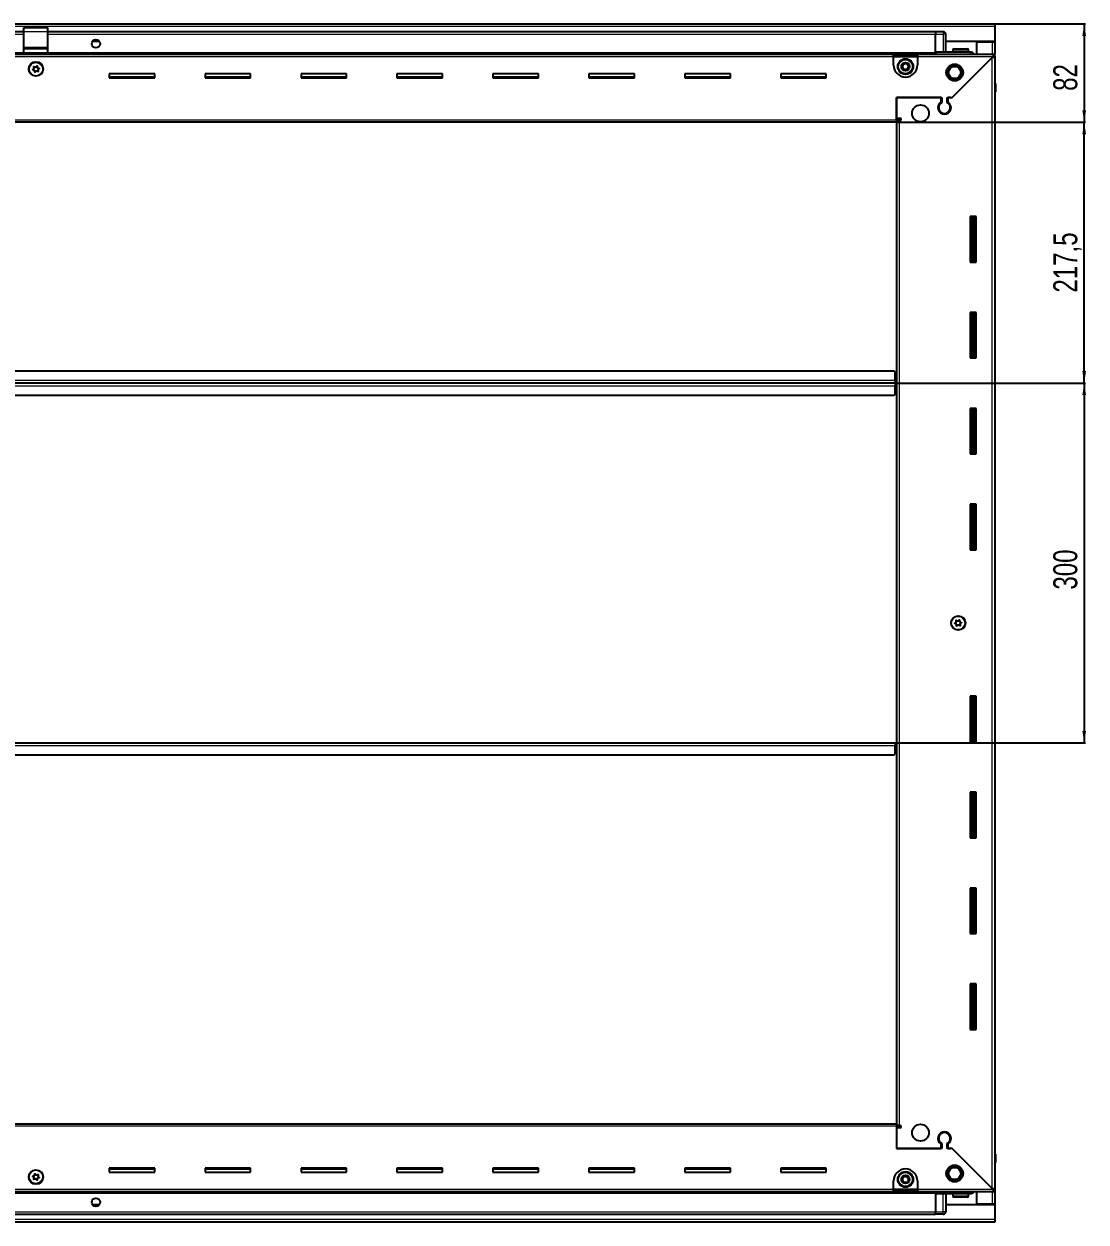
# Model space of a CAD drawing. Header units: millimetres. Extents: x 1132 to 6626, y -894 to 2183.
# Drawn here: x 5741 to 6626, y 948 to 1947 of the extents above; entities that cross this region are included whole.
import ezdxf

# ---------------------------------------------------------------- set-up
doc = ezdxf.new("R2010")
doc.units = ezdxf.units.MM
doc.layers.add('FORMAT', color=7, linetype='Continuous')
doc.styles.add('SLDTEXTSTYLE0', font='TXT', dxfattribs={"width": 0.75})
doc.dimstyles.new('SLDDIMSTYLE0', dxfattribs={"dimtxt": 20, "dimasz": 10, "dimexe": 0, "dimexo": 0.0625, "dimgap": 5, "dimtad": 2, "dimdec": 1, "dimrnd": 1e-09, "dimzin": 12, "dimdsep": 46, "dimtxsty": 'SLDTEXTSTYLE0', "dimsah": 1, "dimcen": 0.09, "dimadec": 0, "dimazin": 3, "dimtfac": 1, "dimtofl": 0, "dimtmove": 0, "dimatfit": 3, "dimfxl": 0, "dimfrac": 2, "dimtolj": 1, "dimtzin": 12, "dimarcsym": 0})

# ---------------------------------------------------------------- blocks, each defined once
blk = doc.blocks.new('_D_7')
at = {"layer": 'FORMAT'}
for p, q in [((6550.11, 1946.6), (6625.6, 1946.6)), ((6624.6, 1946.6), (6624.6, 1864.6)), ((6468.11, 1864.6), (6625.6, 1864.6))]:
    blk.add_line(p, q, dxfattribs=at)
for points in [[(6624.6, 1946.6), (6623.06, 1936.6), (6626.14, 1936.6)], [(6624.6, 1864.6), (6626.14, 1874.6), (6623.06, 1874.6)]]:
    blk.add_solid(points, dxfattribs=at)
at = {"layer": 'FORMAT', "insert": (6598.82, 1890.83), "char_height": 20, "attachment_point": 1, "rotation": 90, "style": 'SLDTEXTSTYLE0'}
blk.add_mtext('82', dxfattribs=at)
blk = doc.blocks.new('_D_8')
at = {"layer": 'FORMAT'}
for p, q in [((6468.11, 1864.6), (6625.6, 1864.6)), ((6624.6, 1647.1), (6624.6, 1864.6)), ((6467.11, 1647.1), (6625.6, 1647.1))]:
    blk.add_line(p, q, dxfattribs=at)
for points in [[(6624.6, 1864.6), (6623.06, 1854.6), (6626.14, 1854.6)], [(6624.6, 1647.1), (6626.14, 1657.1), (6623.06, 1657.1)]]:
    blk.add_solid(points, dxfattribs=at)
at = {"layer": 'FORMAT', "insert": (6598.82, 1722.6), "char_height": 20, "attachment_point": 1, "rotation": 90, "style": 'SLDTEXTSTYLE0'}
blk.add_mtext('217,5', dxfattribs=at)
blk = doc.blocks.new('_D_9')
at = {"layer": 'FORMAT'}
for p, q in [((6467.11, 1647.1), (6625.6, 1647.1)), ((6624.6, 1647.1), (6624.6, 1347.1)), ((6467.11, 1347.1), (6625.6, 1347.1))]:
    blk.add_line(p, q, dxfattribs=at)
for points in [[(6624.6, 1647.1), (6623.06, 1637.1), (6626.14, 1637.1)], [(6624.6, 1347.1), (6626.14, 1357.1), (6623.06, 1357.1)]]:
    blk.add_solid(points, dxfattribs=at)
at = {"layer": 'FORMAT', "insert": (6598.82, 1474.94), "char_height": 20, "attachment_point": 1, "rotation": 90, "style": 'SLDTEXTSTYLE0'}
blk.add_mtext('300', dxfattribs=at)

msp = doc.modelspace()

# ---------------------------------------------------------------- linework, layer by layer
at = {"color": 7, "linetype": 'Continuous', "lineweight": 25}
for p, q in [((4951.1, 1946.6), (6550.1, 1946.6)), ((5740.6, 1939.95), (5000.6, 1939.95)), ((5740.6, 1943.6), (5760.6, 1943.6)), ((5740.6, 1940.34), (5740.6, 1943.6)), ((5740.6, 1927.19), (5740.6, 1940.34)), ((5760.6, 1940.34), (5760.6, 1943.6)), ((5760.6, 1927.19), (5760.6, 1940.34)), ((6500.6, 1939.95), (5760.6, 1939.95)), ((6500.6, 1940.1), (6500.6, 1940.1)), ((6507.1, 1940.1), (6500.6, 1940.1)), ((6507.1, 1940.1), (6500.6, 1940.1)), ((6500.6, 1940.1), (6500.6, 1938.1)), ((6500.6, 1923.1), (6500.6, 1938.1)), ((6509.1, 1938.1), (6509.1, 1938.1)), ((6509.1, 1923.1), (6509.1, 1938.1)), ((6550.1, 1946.6), (6550.1, 1944.5)), ((6550.1, 1944.5), (6550.1, 1932.1)), ((5803.47, 1932.1), (5797.73, 1932.1)), ((6550.1, 1932.1), (6509.1, 1932.1)), ((6535.1, 1921.35), (6535.1, 1931.6)), ((6535.1, 1931.6), (6548, 1931.6)), ((6548, 1931.6), (6550.1, 1931.6)), ((6548.6, 1931.6), (6548.6, 1932.1)), ((6550.1, 1931.6), (6550.1, 1932.1)), ((6550.1, 1931.6), (6550.1, 1921.35)), ((5000.6, 1921.95), (6500.6, 1921.95)), ((5035.6, 1921.35), (6465.6, 1921.35)), ((5740.6, 1926.1), (5740.6, 1927.19)), ((5740.6, 1926.1), (5760.6, 1926.1)), ((5740.6, 1922.6), (5740.6, 1926.1)), ((5740.6, 1922.6), (5760.6, 1922.6)), ((5744.6, 1922.6), (5744.6, 1921.95)), ((5747.1, 1921.95), (5747.1, 1922.6)), ((5754.1, 1921.95), (5754.1, 1922.6)), ((5756.6, 1921.95), (5756.6, 1922.6)), ((5760.6, 1926.1), (5760.6, 1927.19)), ((5760.6, 1922.6), (5760.6, 1926.1)), ((6465.6, 1919.25), (6465.6, 1921.35)), ((6465.6, 1921.35), (6485.6, 1921.35)), ((6465.6, 1919.85), (6485.6, 1919.85)), ((6465.6, 1912.35), (6465.6, 1919.25)), ((6485.6, 1921.35), (6549.1, 1921.35)), ((6485.6, 1921.35), (6485.6, 1919.25)), ((6485.6, 1919.25), (6485.6, 1912.35)), ((6500.6, 1923.1), (6500.6, 1922.6)), ((6529.6, 1923.1), (6500.6, 1923.1)), ((6548, 1918.75), (6513.9, 1884.65)), ((6514.6, 1885.35), (6548.5, 1919.25)), ((6515.1, 1925), (6515.1, 1923.1)), ((6515.9, 1925.8), (6527.3, 1925.8)), ((6528.1, 1923.1), (6528.1, 1925)), ((6548.6, 1919.35), (6550.1, 1919.35)), ((6549.1, 1919.85), (6549.1, 1921.35)), ((6549.1, 1921.35), (6550.1, 1921.35)), ((6549.1, 1919.85), (6550.1, 1919.85)), ((6550.1, 1919.85), (6550.1, 1921.35)), ((6550.1, 1919.85), (6550.1, 1919.35)), ((6550.1, 1919.35), (6550.1, 974.85)), ((5849.6, 1905.1), (5811.6, 1905.1)), ((5811.6, 1905.1), (5811.6, 1901.6)), ((5849.6, 1902.35), (5811.6, 1902.35)), ((5811.6, 1901.6), (5849.6, 1901.6)), ((5849.6, 1901.6), (5849.6, 1905.1)), ((5929.6, 1905.1), (5891.6, 1905.1)), ((5891.6, 1905.1), (5891.6, 1901.6)), ((5929.6, 1902.35), (5891.6, 1902.35)), ((5891.6, 1901.6), (5929.6, 1901.6)), ((5929.6, 1901.6), (5929.6, 1905.1)), ((6009.6, 1905.1), (5971.6, 1905.1)), ((5971.6, 1905.1), (5971.6, 1901.6)), ((6009.6, 1902.35), (5971.6, 1902.35)), ((5971.6, 1901.6), (6009.6, 1901.6)), ((6009.6, 1901.6), (6009.6, 1905.1)), ((6089.6, 1905.1), (6051.6, 1905.1)), ((6051.6, 1905.1), (6051.6, 1901.6)), ((6089.6, 1902.35), (6051.6, 1902.35)), ((6051.6, 1901.6), (6089.6, 1901.6)), ((6089.6, 1901.6), (6089.6, 1905.1)), ((6169.6, 1905.1), (6131.6, 1905.1)), ((6131.6, 1905.1), (6131.6, 1901.6)), ((6169.6, 1902.35), (6131.6, 1902.35)), ((6131.6, 1901.6), (6169.6, 1901.6)), ((6169.6, 1901.6), (6169.6, 1905.1)), ((6249.6, 1905.1), (6211.6, 1905.1)), ((6211.6, 1905.1), (6211.6, 1901.6)), ((6249.6, 1902.35), (6211.6, 1902.35)), ((6211.6, 1901.6), (6249.6, 1901.6)), ((6249.6, 1901.6), (6249.6, 1905.1)), ((6329.6, 1905.1), (6291.6, 1905.1)), ((6291.6, 1905.1), (6291.6, 1901.6)), ((6329.6, 1902.35), (6291.6, 1902.35)), ((6291.6, 1901.6), (6329.6, 1901.6)), ((6329.6, 1901.6), (6329.6, 1905.1)), ((6409.6, 1905.1), (6371.6, 1905.1)), ((6371.6, 1905.1), (6371.6, 1901.6)), ((6409.6, 1902.35), (6371.6, 1902.35)), ((6371.6, 1901.6), (6409.6, 1901.6)), ((6409.6, 1901.6), (6409.6, 1905.1)), ((6550.1, 1897.93), (6550.1, 1897.93)), ((6550.1, 1890.1), (6550.6, 1890.1)), ((6550.45, 1004.1), (6550.45, 1890.1)), ((6550.6, 1896.6), (6550.6, 1890.1)), ((6550.6, 1890.1), (6550.6, 1896.6)), ((6550.6, 1890.1), (6550.6, 1890.1)), ((6550.6, 1890.1), (6550.6, 1890.1)), ((6468.1, 1885.35), (6505.8, 1885.35)), ((6468.1, 1866.7), (6468.1, 1885.35)), ((6468.1, 1885.35), (6468.1, 1868.1)), ((6505.1, 1885.35), (6468.1, 1885.35)), ((6505.1, 1885.35), (6505.1, 1881.46)), ((6505.8, 1885.35), (6505.8, 1881.07)), ((6510.4, 1885.35), (6514.6, 1885.35)), ((6510.4, 1881.07), (6510.4, 1885.35)), ((6513.2, 1885.35), (6511.1, 1885.35)), ((6511.1, 1881.46), (6511.1, 1885.35)), ((6513.9, 1884.65), (6513.2, 1885.35)), ((6510.1, 1872.49), (6510.1, 1871.73)), ((6468.1, 1864.6), (5033.1, 1864.6)), ((6468.1, 1868.1), (6470.95, 1868.1)), ((6470.1, 1867.1), (6468.1, 1867.1)), ((6468.1, 1866.7), (6468.1, 1864.6)), ((6468.1, 1866.1), (6470.2, 1866.1)), ((6468.1, 1864.6), (6468.1, 1029.6)), ((6470.1, 1866.1), (6470.1, 1867.1)), ((6470.95, 1866.1), (6470.2, 1866.1)), ((6529.6, 1786.1), (6529.6, 1748.1)), ((6534.6, 1786.1), (6529.6, 1786.1)), ((6530.62, 1786.1), (6530.62, 1748.1)), ((6530.66, 1786.1), (6530.66, 1748.1)), ((6532.45, 1786.1), (6532.45, 1748.1)), ((6534.6, 1748.1), (6534.6, 1786.1)), ((6529.6, 1748.1), (6534.6, 1748.1)), ((6529.6, 1706.1), (6529.6, 1668.1)), ((6534.6, 1706.1), (6529.6, 1706.1)), ((6530.62, 1706.1), (6530.62, 1668.1)), ((6530.66, 1706.1), (6530.66, 1668.1)), ((6532.45, 1706.1), (6532.45, 1668.1)), ((6534.6, 1668.1), (6534.6, 1706.1)), ((6529.6, 1668.1), (6534.6, 1668.1)), ((6466.1, 1657.1), (5035.1, 1657.1)), ((6467.1, 1656.1), (6466.1, 1657.1)), ((6467.1, 1649.2), (6467.1, 1656.1)), ((6467.35, 1649.95), (6467.1, 1649.95)), ((6467.1, 1649.2), (6467.1, 1647.1)), ((6467.35, 1647.1), (6467.35, 1649.95)), ((6467.1, 1647.1), (5034.1, 1647.1)), ((6467.1, 1647.1), (6467.1, 1645)), ((6467.1, 1638.1), (6467.1, 1645)), ((6467.1, 1644.25), (6467.35, 1644.25)), ((6467.35, 1644.25), (6467.35, 1647.1)), ((6468.1, 1647.1), (6467.35, 1647.1)), ((5035.1, 1637.1), (6466.1, 1637.1)), ((6466.1, 1637.1), (6467.1, 1638.1)), ((6529.6, 1626.1), (6529.6, 1588.1)), ((6534.6, 1626.1), (6529.6, 1626.1)), ((6530.62, 1626.1), (6530.62, 1588.1)), ((6530.66, 1626.1), (6530.66, 1588.1)), ((6532.45, 1626.1), (6532.45, 1588.1)), ((6534.6, 1588.1), (6534.6, 1626.1)), ((6529.6, 1588.1), (6534.6, 1588.1)), ((6529.6, 1546.1), (6529.6, 1508.1)), ((6534.6, 1546.1), (6529.6, 1546.1)), ((6530.62, 1546.1), (6530.62, 1508.1)), ((6530.66, 1546.1), (6530.66, 1508.1)), ((6532.45, 1546.1), (6532.45, 1508.1)), ((6534.6, 1508.1), (6534.6, 1546.1)), ((6529.6, 1508.1), (6534.6, 1508.1)), ((6529.6, 1386.1), (6529.6, 1348.1)), ((6534.6, 1386.1), (6529.6, 1386.1)), ((6530.62, 1386.1), (6530.62, 1348.1)), ((6530.66, 1386.1), (6530.66, 1348.1)), ((6532.45, 1386.1), (6532.45, 1348.1)), ((6534.6, 1348.1), (6534.6, 1386.1)), ((5034.1, 1347.1), (6467.1, 1347.1)), ((6467.1, 1347.1), (6467.1, 1345)), ((6467.1, 1338.1), (6467.1, 1345)), ((6467.1, 1344.25), (6467.35, 1344.25)), ((6467.35, 1344.25), (6467.35, 1347.1)), ((6467.35, 1347.1), (6468.1, 1347.1)), ((6529.6, 1348.1), (6534.6, 1348.1)), ((5035.1, 1337.1), (6466.1, 1337.1)), ((6466.1, 1337.1), (6467.1, 1338.1)), ((6529.6, 1306.1), (6529.6, 1268.1)), ((6534.6, 1306.1), (6529.6, 1306.1)), ((6530.62, 1306.1), (6530.62, 1268.1)), ((6530.66, 1306.1), (6530.66, 1268.1)), ((6532.45, 1306.1), (6532.45, 1268.1)), ((6534.6, 1268.1), (6534.6, 1306.1)), ((6529.6, 1268.1), (6534.6, 1268.1)), ((6529.6, 1226.1), (6529.6, 1188.1)), ((6534.6, 1226.1), (6529.6, 1226.1)), ((6530.62, 1226.1), (6530.62, 1188.1)), ((6530.66, 1226.1), (6530.66, 1188.1)), ((6532.45, 1226.1), (6532.45, 1188.1)), ((6534.6, 1188.1), (6534.6, 1226.1)), ((6529.6, 1188.1), (6534.6, 1188.1)), ((6529.6, 1146.1), (6529.6, 1108.1)), ((6534.6, 1146.1), (6529.6, 1146.1)), ((6530.62, 1146.1), (6530.62, 1108.1)), ((6530.66, 1146.1), (6530.66, 1108.1)), ((6532.45, 1146.1), (6532.45, 1108.1)), ((6534.6, 1108.1), (6534.6, 1146.1)), ((6529.6, 1108.1), (6534.6, 1108.1)), ((5033.1, 1029.6), (6468.1, 1029.6)), ((6468.1, 1029.6), (6468.1, 1027.5)), ((6470.2, 1028.1), (6468.1, 1028.1)), ((6468.1, 1027.5), (6468.1, 1008.85)), ((6468.1, 1027.1), (6470.1, 1027.1)), ((6468.1, 1026.1), (6468.1, 1008.85)), ((6470.95, 1026.1), (6468.1, 1026.1)), ((6470.1, 1027.1), (6470.1, 1028.1)), ((6470.2, 1028.1), (6470.95, 1028.1)), ((6510.1, 1022.48), (6510.1, 1021.72)), ((6505.1, 1012.74), (6505.1, 1008.85)), ((6505.8, 1013.14), (6505.8, 1008.85)), ((6510.4, 1008.85), (6510.4, 1013.14)), ((6511.1, 1008.85), (6511.1, 1012.74)), ((6513.2, 1008.85), (6513.9, 1009.55)), ((6513.9, 1009.55), (6548, 975.45)), ((6505.8, 1008.85), (6468.1, 1008.85)), ((6468.1, 1008.85), (6505.1, 1008.85)), ((6514.6, 1008.85), (6510.4, 1008.85)), ((6511.1, 1008.85), (6513.2, 1008.85)), ((6548.5, 974.95), (6514.6, 1008.85)), ((6550.1, 1004.1), (6550.6, 1004.1)), ((6550.6, 1004.1), (6550.6, 1004.1)), ((6550.6, 997.6), (6550.6, 1004.1)), ((6550.6, 1004.1), (6550.6, 997.6)), ((5849.6, 992.6), (5811.6, 992.6)), ((5811.6, 992.6), (5811.6, 989.1)), ((5811.6, 991.85), (5849.6, 991.85)), ((5811.6, 989.1), (5849.6, 989.1)), ((5849.6, 989.1), (5849.6, 992.6)), ((5929.6, 992.6), (5891.6, 992.6)), ((5891.6, 992.6), (5891.6, 989.1)), ((5891.6, 991.85), (5929.6, 991.85)), ((5891.6, 989.1), (5929.6, 989.1)), ((5929.6, 989.1), (5929.6, 992.6)), ((6009.6, 992.6), (5971.6, 992.6)), ((5971.6, 992.6), (5971.6, 989.1)), ((5971.6, 991.85), (6009.6, 991.85)), ((5971.6, 989.1), (6009.6, 989.1)), ((6009.6, 989.1), (6009.6, 992.6)), ((6089.6, 992.6), (6051.6, 992.6)), ((6051.6, 992.6), (6051.6, 989.1)), ((6051.6, 991.85), (6089.6, 991.85)), ((6051.6, 989.1), (6089.6, 989.1)), ((6089.6, 989.1), (6089.6, 992.6)), ((6169.6, 992.6), (6131.6, 992.6)), ((6131.6, 992.6), (6131.6, 989.1)), ((6131.6, 991.85), (6169.6, 991.85)), ((6131.6, 989.1), (6169.6, 989.1)), ((6169.6, 989.1), (6169.6, 992.6)), ((6249.6, 992.6), (6211.6, 992.6)), ((6211.6, 992.6), (6211.6, 989.1)), ((6211.6, 991.85), (6249.6, 991.85)), ((6211.6, 989.1), (6249.6, 989.1)), ((6249.6, 989.1), (6249.6, 992.6)), ((6329.6, 992.6), (6291.6, 992.6)), ((6291.6, 992.6), (6291.6, 989.1)), ((6291.6, 991.85), (6329.6, 991.85)), ((6291.6, 989.1), (6329.6, 989.1)), ((6329.6, 989.1), (6329.6, 992.6)), ((6409.6, 992.6), (6371.6, 992.6)), ((6371.6, 992.6), (6371.6, 989.1)), ((6371.6, 991.85), (6409.6, 991.85)), ((6371.6, 989.1), (6409.6, 989.1)), ((6409.6, 989.1), (6409.6, 992.6)), ((6465.6, 974.95), (6465.6, 981.85)), ((6485.6, 981.85), (6485.6, 974.95)), ((6500.6, 972.25), (5000.6, 972.25)), ((6465.6, 972.85), (5035.6, 972.85)), ((6465.6, 972.85), (6465.6, 974.95)), ((6485.6, 974.35), (6465.6, 974.35)), ((6485.6, 972.85), (6465.6, 972.85)), ((6485.6, 974.95), (6485.6, 972.85)), ((6549.1, 972.85), (6485.6, 972.85)), ((6500.6, 971.1), (6500.6, 971.6)), ((6529.6, 971.1), (6500.6, 971.1)), ((6500.6, 971.1), (6500.6, 956.1)), ((6509.1, 971.1), (6509.1, 956.1)), ((6515.1, 971.1), (6515.1, 969.2)), ((6528.1, 969.2), (6528.1, 971.1)), ((6535.1, 962.6), (6535.1, 972.85)), ((6548.6, 974.85), (6550.1, 974.85)), ((6549.1, 974.35), (6549.1, 972.85)), ((6550.1, 974.35), (6549.1, 974.35)), ((6550.1, 972.85), (6549.1, 972.85)), ((6550.1, 974.85), (6550.1, 974.35)), ((6550.1, 974.35), (6550.1, 972.85)), ((6550.1, 972.85), (6550.1, 962.6)), ((5797.73, 962.1), (5803.47, 962.1)), ((6509.1, 962.1), (6550.1, 962.1)), ((6522.89, 968.4), (6515.9, 968.4)), ((6527.3, 968.4), (6522.89, 968.4)), ((6548, 962.6), (6535.1, 962.6)), ((6550.1, 962.6), (6548, 962.6)), ((6548.6, 962.1), (6548.6, 962.6)), ((6550.1, 962.1), (6550.1, 962.6)), ((6550.1, 962.1), (6550.1, 949.7)), ((5000.6, 954.25), (6500.6, 954.25)), ((6500.6, 954.1), (6500.6, 956.1)), ((6507.1, 954.1), (6500.6, 954.1)), ((6500.6, 954.1), (6500.6, 954.1)), ((6500.6, 954.1), (6500.6, 954.1)), ((6507.1, 954.1), (6500.6, 954.1)), ((6508.42, 954.6), (6508.42, 954.6)), ((6550.1, 949.7), (6550.1, 947.6)), ((6550.1, 947.6), (4951.1, 947.6))]:
    msp.add_line(p, q, dxfattribs=at)
at = {"color": 8, "linetype": 'Continuous', "lineweight": 18}
for p, q in [((6550.1, 1944.5), (4951.1, 1944.5)), ((5740.6, 1940.34), (5760.6, 1940.34)), ((6500.6, 1938.1), (6507.1, 1938.1)), ((6507.1, 1940.1), (6507.1, 1938.1)), ((6509.1, 1938.1), (6507.1, 1938.1)), ((6507.1, 1938.1), (6507.1, 1923.1)), ((5740.6, 1937.95), (5000.6, 1937.95)), ((6500.6, 1937.95), (5760.6, 1937.95)), ((6548, 1932.1), (6548, 1931.6)), ((6548, 1931.6), (6548, 1921.35)), ((5740.6, 1922.6), (5000.6, 1922.6)), ((6500.6, 1921.37), (5000.6, 1921.37)), ((6465.6, 1919.25), (5035.6, 1919.25)), ((5740.6, 1927.19), (5760.6, 1927.19)), ((5746.6, 1921.95), (5746.6, 1922.6)), ((5754.6, 1921.95), (5754.6, 1922.6)), ((6500.6, 1922.6), (5760.6, 1922.6)), ((6465.6, 1919.25), (6485.6, 1919.25)), ((6548.5, 1919.25), (6485.6, 1919.25)), ((6515.1, 1925), (6528.1, 1925)), ((6548, 975.45), (6548, 1918.75)), ((6550.1, 1896.6), (6550.6, 1896.6)), ((5033.1, 1866.7), (6468.1, 1866.7)), ((6470.2, 1866.1), (6470.2, 1028.1)), ((6531.86, 1748.1), (6531.86, 1786.1)), ((6533.1, 1748.1), (6533.1, 1786.1)), ((6531.86, 1668.1), (6531.86, 1706.1)), ((6533.1, 1668.1), (6533.1, 1706.1)), ((6467.1, 1649.2), (5034.1, 1649.2)), ((5034.1, 1645), (6467.1, 1645)), ((6531.86, 1588.1), (6531.86, 1626.1)), ((6533.1, 1588.1), (6533.1, 1626.1)), ((6531.86, 1508.1), (6531.86, 1546.1)), ((6533.1, 1508.1), (6533.1, 1546.1)), ((6531.86, 1348.1), (6531.86, 1386.1)), ((6533.1, 1348.1), (6533.1, 1386.1)), ((5034.1, 1345), (6467.1, 1345)), ((6531.86, 1268.1), (6531.86, 1306.1)), ((6533.1, 1268.1), (6533.1, 1306.1)), ((6531.86, 1188.1), (6531.86, 1226.1)), ((6533.1, 1188.1), (6533.1, 1226.1)), ((6531.86, 1108.1), (6531.86, 1146.1)), ((6533.1, 1108.1), (6533.1, 1146.1)), ((6468.1, 1027.5), (5033.1, 1027.5)), ((6550.1, 997.6), (6550.6, 997.6)), ((5000.6, 972.84), (6500.6, 972.84)), ((5000.6, 971.6), (6500.6, 971.6)), ((5035.6, 974.95), (6465.6, 974.95)), ((6485.6, 974.95), (6465.6, 974.95)), ((6485.6, 974.95), (6548.5, 974.95)), ((6507.1, 956.1), (6507.1, 971.1)), ((6523.07, 969.2), (6515.1, 969.2)), ((6528.1, 969.2), (6523.07, 969.2)), ((6548, 972.85), (6548, 962.6)), ((6548, 962.6), (6548, 962.1)), ((6550.1, 949.7), (4951.1, 949.7)), ((5000.6, 956.25), (6500.6, 956.25)), ((6500.6, 956.1), (6507.1, 956.1)), ((6509.1, 956.1), (6507.1, 956.1)), ((6507.1, 954.1), (6507.1, 956.1))]:
    msp.add_line(p, q, dxfattribs=at)
at = {"color": 7, "linetype": 'Continuous', "lineweight": 25}
for centre, radius in [((5800.6, 1930.1), 3.5), ((5750.6, 1909.1), 6), ((5750.6, 1908.95), 5.79), ((5750.6, 1908.95), 1.85), ((6475.6, 1911.1), 6.5), ((6475.6, 1911.1), 3.46), ((6516.6, 1906.1), 7), ((6516.6, 1906.1), 6.02), ((6516.6, 1906.1), 5.1), ((6488.1, 1872.1), 7), ((6519.6, 1447.1), 6), ((6519.45, 1447.1), 5.79), ((6519.45, 1447.1), 1.85), ((6488.1, 1022.1), 7), ((5750.6, 985.1), 6), ((5750.6, 985.25), 5.79), ((6475.6, 983.1), 6.5), ((6516.6, 988.1), 7), ((6516.6, 988.1), 6.03), ((6516.6, 988.1), 5.1), ((5750.6, 985.25), 1.85), ((6475.6, 983.1), 3.46), ((5800.6, 964.1), 3.5)]:
    msp.add_circle(centre, radius, dxfattribs=at)
at = {"color": 8, "linetype": 'Continuous', "lineweight": 18}
for centre in [(6475.6, 1911.1), (6475.6, 983.1)]:
    msp.add_circle(centre, 5.7, dxfattribs=at)
at = {"color": 7, "linetype": 'Continuous', "lineweight": 25}
for centre, radius, start, end in [((6507.1, 1938.1), 2, 0, 90), ((6509.3, 1923.3), 0.2, 180, 270), ((6515.9, 1925), 0.8, 90, 180), ((6527.3, 1925), 0.8, 0, 90), ((6475.6, 1912.35), 10, 180, 270), ((6475.6, 1911.1), 2.5, 160.11158, 220.11158), ((6475.6, 1911.1), 2.5, 100.11158, 160.11158), ((6475.6, 1911.1), 2.5, 220.11158, 280.11158), ((6475.6, 1911.1), 2.5, 40.11158, 100.11158), ((6475.6, 1912.35), 10, 270, 0), ((6475.6, 1911.1), 2.5, 280.11158, 340.11158), ((6475.6, 1911.1), 2.5, 340.11158, 40.11158), ((6548.6, 1896.6), 2, 0, 41.40962), ((6508.1, 1876.85), 5.5, 123.05573, 56.94427), ((6508.1, 1876.85), 4.8, 118.63099, 61.36901), ((6470.95, 1867.1), 1, 270, 90), ((6470.95, 1027.1), 1, 270, 90), ((6508.1, 1017.35), 5.5, 303.05573, 236.94427), ((6508.1, 1017.35), 4.8, 298.63099, 241.36901), ((6475.6, 981.85), 10, 90, 180), ((6475.6, 981.85), 10, 0, 90), ((6548.6, 997.6), 2, 318.59038, 0), ((6475.6, 983.1), 2.5, 147.04236, 207.04236), ((6475.6, 983.1), 2.5, 207.04236, 267.04236), ((6475.6, 983.1), 2.5, 87.04236, 147.04236), ((6475.6, 983.1), 2.5, 267.04236, 327.04236), ((6475.6, 983.1), 2.5, 27.04236, 87.04236), ((6475.6, 983.1), 2.5, 327.04236, 27.04236), ((6509.3, 970.9), 0.2, 90, 180), ((6515.9, 969.2), 0.8, 180, 270), ((6527.3, 969.2), 0.8, 270, 360), ((6507.1, 956.1), 2, 270, 0), ((6507.1, 956.1), 2, 270, 288.58003), ((6507.1, 956.1), 2, 303.94202, 311.40962)]:
    msp.add_arc(centre, radius, start, end, dxfattribs=at)
for points, knots in [([(6500.6, 1923.1), (6500.6, 1923.07), (6500.6, 1922.99), (6500.6, 1922.37), (6500.6, 1921.79), (6500.6, 1921.4), (6500.6, 1921.37)], [0, 0, 0, 0, 0.3242788, 0.6485576, 0.9728365, 1, 1, 1, 1]), ([(6532.81, 1921.35), (6532.69, 1921.55), (6532.31, 1922.2), (6531.15, 1922.91), (6530.12, 1923.04), (6529.6, 1923.1)], [0, 0, 0, 0, 0.18225, 0.591125, 1, 1, 1, 1]), ([(6548, 1918.75), (6548.25, 1918.8), (6548.75, 1918.89), (6549.39, 1919.02), (6549.85, 1919.15), (6550.07, 1919.27), (6550.09, 1919.33), (6550.1, 1919.35)], [0, 0, 0, 0, 0.2302553, 0.4485219, 0.6667858, 0.8850496, 1, 1, 1, 1]), ([(6549.1, 1921.35), (6549.05, 1921.33), (6548.96, 1921.28), (6548.83, 1920.88), (6548.7, 1920.32), (6548.59, 1919.75), (6548.52, 1919.38), (6548.5, 1919.25)], [0, 0, 0, 0, 0.230255, 0.448522, 0.666786, 0.88505, 1, 1, 1, 1]), ([(5748.71, 1911.03), (5748.71, 1911.02), (5748.69, 1910.99), (5748.68, 1910.94), (5748.69, 1910.79), (5748.79, 1910.42), (5748.93, 1909.89), (5748.76, 1909.28), (5748.4, 1908.91), (5748.1, 1908.66), (5747.92, 1908.5), (5747.87, 1908.42), (5747.86, 1908.38), (5747.86, 1908.35), (5747.88, 1908.32), (5747.93, 1908.27), (5748.18, 1908.18), (5748.65, 1908.07), (5749.29, 1907.76), (5749.54, 1907.09), (5749.6, 1906.62), (5749.67, 1906.36), (5749.71, 1906.31), (5749.74, 1906.29), (5749.77, 1906.28), (5749.81, 1906.29), (5749.84, 1906.3), (5749.91, 1906.35), (5750.08, 1906.5), (5750.35, 1906.77), (5750.76, 1907.09), (5751.38, 1907.2), (5751.89, 1907.01), (5752.25, 1906.88), (5752.4, 1906.86), (5752.46, 1906.87), (5752.49, 1906.88), (5752.51, 1906.92), (5752.52, 1906.97), (5752.51, 1907.12), (5752.41, 1907.49), (5752.27, 1908.01), (5752.44, 1908.62), (5752.8, 1909), (5753.1, 1909.25), (5753.28, 1909.41), (5753.33, 1909.49), (5753.34, 1909.53), (5753.33, 1909.56), (5753.32, 1909.59), (5753.26, 1909.63), (5753.02, 1909.73), (5752.55, 1909.84), (5751.91, 1910.15), (5751.66, 1910.81), (5751.6, 1911.29), (5751.53, 1911.54), (5751.49, 1911.6), (5751.46, 1911.62), (5751.43, 1911.63), (5751.39, 1911.62), (5751.35, 1911.6), (5751.28, 1911.56), (5751.12, 1911.41), (5750.85, 1911.14), (5750.44, 1910.82), (5749.82, 1910.71), (5749.31, 1910.89), (5748.94, 1911.03), (5748.8, 1911.05), (5748.74, 1911.04), (5748.72, 1911.03), (5748.71, 1911.03)], [0, 0, 0, 0, 0.002009, 0.00442, 0.009365, 0.025528, 0.067705, 0.095786, 0.124646, 0.150342, 0.160519, 0.163394, 0.165697, 0.167245, 0.168874, 0.17077, 0.178606, 0.211994, 0.249994, 0.287995, 0.321383, 0.329219, 0.331115, 0.332744, 0.334292, 0.336217, 0.338535, 0.341318, 0.349662, 0.375358, 0.404217, 0.432298, 0.474475, 0.490639, 0.496669, 0.49844, 0.5, 0.502009, 0.50442, 0.509365, 0.525528, 0.567705, 0.595786, 0.624646, 0.650342, 0.660519, 0.663394, 0.665697, 0.667245, 0.668874, 0.67077, 0.678606, 0.711994, 0.749994, 0.787995, 0.821383, 0.829219, 0.831115, 0.832744, 0.834292, 0.836217, 0.838535, 0.841318, 0.849662, 0.875358, 0.904217, 0.932298, 0.974475, 0.990639, 0.996669, 0.99844, 1, 1, 1, 1]), ([(6472.76, 1910.6), (6472.8, 1910.72), (6473, 1911.28), (6473.34, 1912.21), (6473.62, 1912.99), (6473.74, 1913.31)], [0, 0, 0, 0, 0.133125, 0.637099, 1, 1, 1, 1]), ([(6474.62, 1908.39), (6474.28, 1908.78), (6473.66, 1909.52), (6473.05, 1910.26), (6472.76, 1910.6)], [0, 0, 0, 0, 0.5346859, 1, 1, 1, 1]), ([(6473.74, 1913.31), (6474.25, 1913.4), (6475.2, 1913.57), (6476.14, 1913.74), (6476.58, 1913.82)], [0, 0, 0, 0, 0.534686, 1, 1, 1, 1]), ([(6477.46, 1908.9), (6476.95, 1908.81), (6476, 1908.64), (6475.06, 1908.47), (6474.62, 1908.39)], [0, 0, 0, 0, 0.534686, 1, 1, 1, 1]), ([(6476.58, 1913.82), (6476.91, 1913.42), (6477.54, 1912.69), (6478.15, 1911.95), (6478.44, 1911.61)], [0, 0, 0, 0, 0.534686, 1, 1, 1, 1]), ([(6478.44, 1911.61), (6478.32, 1911.29), (6478.04, 1910.51), (6477.71, 1909.58), (6477.5, 1909.01), (6477.46, 1908.9)], [0, 0, 0, 0, 0.362901, 0.866875, 1, 1, 1, 1]), ([(6517.81, 1449.38), (6517.8, 1449.37), (6517.78, 1449.35), (6517.77, 1449.29), (6517.76, 1449.15), (6517.82, 1448.76), (6517.9, 1448.23), (6517.66, 1447.64), (6517.26, 1447.31), (6516.93, 1447.1), (6516.74, 1446.96), (6516.68, 1446.89), (6516.66, 1446.85), (6516.66, 1446.81), (6516.68, 1446.78), (6516.72, 1446.73), (6516.96, 1446.61), (6517.41, 1446.45), (6518.01, 1446.07), (6518.18, 1445.38), (6518.19, 1444.9), (6518.23, 1444.64), (6518.27, 1444.58), (6518.29, 1444.55), (6518.32, 1444.54), (6518.36, 1444.55), (6518.4, 1444.56), (6518.47, 1444.59), (6518.66, 1444.72), (6518.95, 1444.96), (6519.39, 1445.24), (6520.02, 1445.27), (6520.51, 1445.03), (6520.86, 1444.86), (6521, 1444.81), (6521.06, 1444.82), (6521.09, 1444.83), (6521.11, 1444.86), (6521.13, 1444.92), (6521.13, 1445.06), (6521.08, 1445.44), (6521, 1445.98), (6521.24, 1446.57), (6521.64, 1446.89), (6521.97, 1447.11), (6522.16, 1447.25), (6522.22, 1447.32), (6522.24, 1447.36), (6522.24, 1447.4), (6522.22, 1447.42), (6522.18, 1447.48), (6521.94, 1447.6), (6521.49, 1447.76), (6520.89, 1448.14), (6520.72, 1448.83), (6520.71, 1449.31), (6520.67, 1449.57), (6520.63, 1449.63), (6520.61, 1449.65), (6520.58, 1449.67), (6520.54, 1449.66), (6520.5, 1449.65), (6520.43, 1449.61), (6520.24, 1449.48), (6519.94, 1449.25), (6519.51, 1448.97), (6518.87, 1448.93), (6518.39, 1449.18), (6518.04, 1449.35), (6517.9, 1449.39), (6517.84, 1449.39), (6517.82, 1449.38), (6517.81, 1449.38)], [0, 0, 0, 0, 0.0020087, 0.00442, 0.0093647, 0.0255282, 0.0677053, 0.0957862, 0.1246456, 0.1503415, 0.1605194, 0.1633943, 0.1656965, 0.1672448, 0.1688741, 0.1707699, 0.1786058, 0.2119941, 0.2499945, 0.2879948, 0.3213831, 0.329219, 0.3311148, 0.3327441, 0.3342924, 0.3362166, 0.3385353, 0.3413178, 0.349662, 0.3753578, 0.4042173, 0.4322982, 0.4744753, 0.4906388, 0.4966691, 0.49844, 0.5, 0.5020087, 0.50442, 0.5093647, 0.5255282, 0.5677053, 0.5957862, 0.6246456, 0.6503415, 0.6605194, 0.6633943, 0.6656965, 0.6672448, 0.6688741, 0.6707699, 0.6786058, 0.7119941, 0.7499945, 0.7879948, 0.8213831, 0.829219, 0.8311148, 0.8327441, 0.8342924, 0.8362166, 0.8385353, 0.8413178, 0.849662, 0.8753578, 0.9042173, 0.9322982, 0.9744753, 0.9906388, 0.9966691, 0.99844, 1, 1, 1, 1]), ([(5748.71, 983.18), (5748.73, 983.18), (5748.75, 983.16), (5748.81, 983.16), (5748.95, 983.18), (5749.31, 983.32), (5749.82, 983.5), (5750.44, 983.39), (5750.85, 983.07), (5751.12, 982.79), (5751.3, 982.63), (5751.39, 982.59), (5751.43, 982.58), (5751.46, 982.59), (5751.49, 982.61), (5751.53, 982.66), (5751.6, 982.92), (5751.66, 983.39), (5751.91, 984.06), (5752.55, 984.37), (5753.02, 984.48), (5753.26, 984.57), (5753.32, 984.62), (5753.33, 984.65), (5753.34, 984.68), (5753.33, 984.71), (5753.31, 984.75), (5753.26, 984.82), (5753.09, 984.97), (5752.8, 985.21), (5752.44, 985.58), (5752.27, 986.19), (5752.41, 986.72), (5752.51, 987.1), (5752.52, 987.25), (5752.5, 987.3), (5752.48, 987.33), (5752.45, 987.35), (5752.39, 987.35), (5752.25, 987.33), (5751.89, 987.19), (5751.38, 987.01), (5750.76, 987.12), (5750.35, 987.44), (5750.07, 987.72), (5749.9, 987.88), (5749.81, 987.92), (5749.77, 987.93), (5749.74, 987.92), (5749.71, 987.9), (5749.67, 987.84), (5749.6, 987.59), (5749.54, 987.11), (5749.29, 986.45), (5748.65, 986.14), (5748.18, 986.03), (5747.93, 985.93), (5747.88, 985.89), (5747.86, 985.86), (5747.86, 985.83), (5747.87, 985.79), (5747.89, 985.76), (5747.94, 985.69), (5748.11, 985.54), (5748.4, 985.3), (5748.76, 984.92), (5748.93, 984.31), (5748.79, 983.79), (5748.69, 983.41), (5748.68, 983.26), (5748.69, 983.21), (5748.71, 983.19), (5748.71, 983.18)], [0, 0, 0, 0, 0.002009, 0.00442, 0.009365, 0.025528, 0.067705, 0.095786, 0.124646, 0.150342, 0.160519, 0.163394, 0.165697, 0.167245, 0.168874, 0.17077, 0.178606, 0.211994, 0.249994, 0.287995, 0.321383, 0.329219, 0.331115, 0.332744, 0.334292, 0.336217, 0.338535, 0.341318, 0.349662, 0.375358, 0.404217, 0.432298, 0.474475, 0.490639, 0.496669, 0.49844, 0.5, 0.502009, 0.50442, 0.509365, 0.525528, 0.567705, 0.595786, 0.624646, 0.650342, 0.660519, 0.663394, 0.665697, 0.667245, 0.668874, 0.67077, 0.678606, 0.711994, 0.749994, 0.787995, 0.821383, 0.829219, 0.831115, 0.832744, 0.834292, 0.836217, 0.838535, 0.841318, 0.849662, 0.875358, 0.904217, 0.932298, 0.974475, 0.990639, 0.996669, 0.99844, 1, 1, 1, 1]), ([(6472.72, 983.25), (6473, 983.69), (6473.52, 984.5), (6474.04, 985.3), (6474.29, 985.68)], [0, 0, 0, 0, 0.534686, 1, 1, 1, 1]), ([(6474.03, 980.68), (6473.79, 981.14), (6473.36, 982), (6472.92, 982.86), (6472.72, 983.25)], [0, 0, 0, 0, 0.534686, 1, 1, 1, 1]), ([(6476.91, 980.53), (6476.57, 980.55), (6475.75, 980.59), (6474.75, 980.64), (6474.15, 980.68), (6474.03, 980.68)], [0, 0, 0, 0, 0.362901, 0.866875, 1, 1, 1, 1]), ([(6474.29, 985.68), (6474.41, 985.67), (6475.01, 985.64), (6476, 985.59), (6476.83, 985.54), (6477.17, 985.53)], [0, 0, 0, 0, 0.133125, 0.637099, 1, 1, 1, 1]), ([(6478.48, 982.96), (6478.2, 982.52), (6477.68, 981.71), (6477.15, 980.91), (6476.91, 980.53)], [0, 0, 0, 0, 0.534686, 1, 1, 1, 1]), ([(6477.17, 985.53), (6477.4, 985.07), (6477.84, 984.21), (6478.28, 983.35), (6478.48, 982.96)], [0, 0, 0, 0, 0.534686, 1, 1, 1, 1]), ([(6500.6, 971.1), (6500.6, 971.14), (6500.6, 971.22), (6500.6, 971.84), (6500.6, 972.41), (6500.6, 972.81), (6500.6, 972.84)], [0, 0, 0, 0, 0.3242788, 0.6485576, 0.9728365, 1, 1, 1, 1]), ([(6532.81, 972.85), (6532.69, 972.65), (6532.31, 972.01), (6531.15, 971.3), (6530.12, 971.17), (6529.6, 971.1)], [0, 0, 0, 0, 0.18225, 0.591125, 1, 1, 1, 1]), ([(6550.1, 974.85), (6550.07, 974.9), (6550.02, 974.99), (6549.63, 975.12), (6549.07, 975.25), (6548.49, 975.37), (6548.13, 975.43), (6548, 975.45)], [0, 0, 0, 0, 0.230255, 0.448522, 0.666786, 0.88505, 1, 1, 1, 1]), ([(6548.5, 974.95), (6548.55, 974.7), (6548.64, 974.21), (6548.77, 973.57), (6548.9, 973.1), (6549.01, 972.88), (6549.08, 972.86), (6549.1, 972.85)], [0, 0, 0, 0, 0.230255, 0.448522, 0.666786, 0.88505, 1, 1, 1, 1])]:
    msp.add_open_spline(points, degree=3, knots=knots, dxfattribs=at)
at = {"color": 8, "linetype": 'Continuous', "lineweight": 18}
for points, knots in [([(6529.6, 1923.1), (6529.6, 1923.06), (6529.6, 1922.99), (6529.6, 1922.55), (6529.6, 1922.09), (6529.6, 1921.68), (6529.6, 1921.41), (6529.6, 1921.35)], [0, 0, 0, 0, 0.359753, 0.553414, 0.751185, 0.948956, 1, 1, 1, 1]), ([(6529.6, 971.1), (6529.6, 971.15), (6529.6, 971.22), (6529.6, 971.66), (6529.6, 972.11), (6529.6, 972.53), (6529.6, 972.8), (6529.6, 972.85)], [0, 0, 0, 0, 0.3597529, 0.5534142, 0.7511852, 0.9489563, 1, 1, 1, 1])]:
    msp.add_open_spline(points, degree=3, knots=knots, dxfattribs=at)
at = {"color": 7, "linetype": 'Continuous', "lineweight": 25}
for points in [[(6548, 1918.75), (6548.08, 1918.8), (6548.24, 1918.9), (6548.43, 1919.05), (6548.57, 1919.2), (6548.59, 1919.3), (6548.6, 1919.35)], [(6549.1, 1919.85), (6549.05, 1919.85), (6548.95, 1919.83), (6548.8, 1919.69), (6548.65, 1919.49), (6548.55, 1919.33), (6548.5, 1919.25)], [(6548.6, 974.85), (6548.59, 974.9), (6548.57, 975), (6548.43, 975.15), (6548.24, 975.3), (6548.08, 975.4), (6548, 975.45)], [(6548.5, 974.95), (6548.55, 974.88), (6548.65, 974.72), (6548.8, 974.52), (6548.95, 974.38), (6549.05, 974.36), (6549.1, 974.35)]]:
    msp.add_open_spline(points, degree=3, dxfattribs=at)

# ---------------------------------------------------------------- dimensions: what is measured, and where the dimension line sits
at = {"layer": 'FORMAT'}
for base, p1, p2, picture, middle in [((6624.6, 1864.6), (6550.1, 1946.6), (6468.1, 1864.6), '_D_7', (6624.6, 1905.6)), ((6624.6, 1864.6), (6467.1, 1647.1), (6468.1, 1864.6), '_D_8', (6624.6, 1755.85)), ((6624.6, 1347.1), (6467.1, 1647.1), (6467.1, 1347.1), '_D_9', (6624.6, 1497.1))]:
    dim = msp.add_linear_dim(base=base, p1=p1, p2=p2, angle=90, dimstyle='SLDDIMSTYLE0', dxfattribs=at)
    dim.commit()
    dim.dimension.update_dxf_attribs({"geometry": picture, "text_midpoint": middle, "dimtype": 160})

doc.saveas('drawing.dxf')
